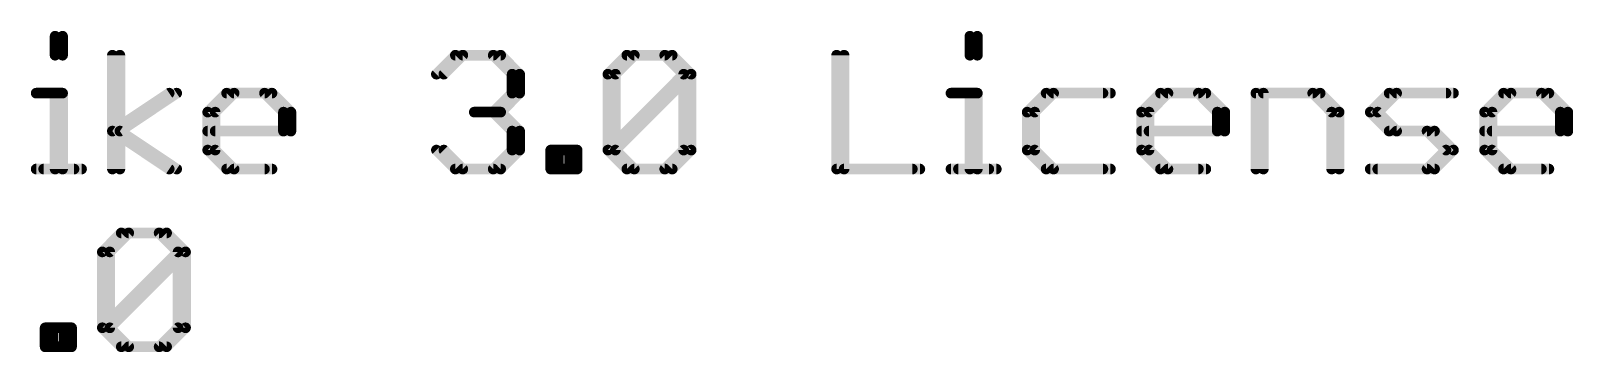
# Model space of a CAD drawing. Extents: x -20 to 87, y -16 to 68.
# Drawn here: x 65.34 to 87.42, y -8.89 to -4.3 of the extents above; entities that cross this region are included whole.
import ezdxf

# ---------------------------------------------------------------- set-up
doc = ezdxf.new("R2010")
doc.units = 0
doc.layers.add('51', color=53, linetype='CONTINUOUS')

msp = doc.modelspace()

# ---------------------------------------------------------------- linework, layer by layer
at = {"layer": '51', "const_width": 0.1524}
for points in [[(65.6874, -4.3756), (65.6874, -4.6468)], [(65.7945, -4.3756), (65.7945, -4.6468)], [(78.7846, -4.3756), (78.7846, -4.6468)], [(78.8917, -4.3756), (78.8917, -4.6468)], [(66.5076, -6.2738), (66.5076, -4.6468)], [(66.6148, -6.2738), (66.6148, -4.6468)], [(71.1463, -4.918), (71.4174, -4.6468)], [(71.2534, -4.918), (71.5245, -4.6468)], [(71.4174, -4.6468), (71.9597, -4.6468)], [(71.5245, -4.6468), (72.0669, -4.6468)], [(71.9597, -4.6468), (72.2309, -4.918)], [(72.0669, -4.6468), (72.338, -4.918)], [(73.602, -4.918), (73.8731, -4.6468)], [(73.7091, -4.918), (73.9803, -4.6468)], [(73.8731, -4.6468), (74.4155, -4.6468)], [(73.9803, -4.6468), (74.5226, -4.6468)], [(74.4155, -4.6468), (74.6866, -4.918)], [(74.5226, -4.6468), (74.7938, -4.918)], [(76.8763, -4.6468), (76.8763, -6.2738)], [(76.9834, -4.6468), (76.9834, -6.2738)], [(72.2309, -4.918), (72.2309, -5.1891)], [(72.338, -4.918), (72.338, -5.1891)], [(73.602, -6.0026), (73.602, -4.918)], [(73.602, -6.0026), (74.6866, -4.918)], [(73.7091, -6.0026), (73.7091, -4.918)], [(73.7091, -6.0026), (74.7938, -4.918)], [(74.6866, -4.918), (74.6866, -6.0026)], [(74.7938, -4.918), (74.7938, -6.0026)], [(65.4162, -5.1891), (65.6874, -5.1891)], [(65.5233, -5.1891), (65.7945, -5.1891)], [(65.6874, -5.1891), (65.6874, -6.2738)], [(65.7945, -5.1891), (65.7945, -6.2738)], [(66.5076, -5.7315), (67.3211, -5.1891)], [(66.6148, -5.7315), (67.4283, -5.1891)], [(67.8719, -5.4603), (68.1431, -5.1891)], [(67.9791, -5.4603), (68.2502, -5.1891)], [(68.1431, -5.1891), (68.6854, -5.1891)], [(68.2502, -5.1891), (68.7926, -5.1891)], [(68.6854, -5.1891), (68.9566, -5.4603)], [(68.7926, -5.1891), (69.0637, -5.4603)], [(72.2309, -5.1891), (71.9597, -5.4603)], [(72.338, -5.1891), (72.0669, -5.4603)], [(78.5135, -5.1891), (78.7846, -5.1891)], [(78.6206, -5.1891), (78.8917, -5.1891)], [(78.7846, -5.1891), (78.7846, -6.2738)], [(78.8917, -5.1891), (78.8917, -6.2738)], [(79.8761, -5.1891), (79.6049, -5.4603)], [(79.9832, -5.1891), (79.712, -5.4603)], [(80.6895, -5.1891), (79.8761, -5.1891)], [(80.7967, -5.1891), (79.9832, -5.1891)], [(81.242, -5.4603), (81.5132, -5.1891)], [(81.3492, -5.4603), (81.6203, -5.1891)], [(81.5132, -5.1891), (82.0555, -5.1891)], [(81.6203, -5.1891), (82.1627, -5.1891)], [(82.0555, -5.1891), (82.3267, -5.4603)], [(82.1627, -5.1891), (82.4338, -5.4603)], [(82.8792, -6.2738), (82.8792, -5.1891)], [(82.8792, -5.1891), (83.6927, -5.1891)], [(82.9863, -6.2738), (82.9863, -5.1891)], [(82.9863, -5.1891), (83.7998, -5.1891)], [(83.6927, -5.1891), (83.9639, -5.4603)], [(83.7998, -5.1891), (84.071, -5.4603)], [(84.5164, -5.4603), (84.7875, -5.1891)], [(84.6235, -5.4603), (84.8946, -5.1891)], [(84.7875, -5.1891), (85.601, -5.1891)], [(84.8946, -5.1891), (85.7081, -5.1891)], [(86.1535, -5.4603), (86.4247, -5.1891)], [(86.2606, -5.4603), (86.5318, -5.1891)], [(86.4247, -5.1891), (86.967, -5.1891)], [(86.5318, -5.1891), (87.0741, -5.1891)], [(86.967, -5.1891), (87.2382, -5.4603)], [(87.0741, -5.1891), (87.3453, -5.4603)], [(67.8719, -6.0026), (67.8719, -5.4603)], [(67.9791, -6.0026), (67.9791, -5.4603)], [(68.9566, -5.4603), (68.9566, -5.7315)], [(69.0637, -5.4603), (69.0637, -5.7315)], [(71.9597, -5.4603), (71.6886, -5.4603)], [(72.0669, -5.4603), (71.7957, -5.4603)], [(71.9597, -5.4603), (72.2309, -5.7315)], [(72.0669, -5.4603), (72.338, -5.7315)], [(79.6049, -5.4603), (79.6049, -6.0026)], [(79.712, -5.4603), (79.712, -6.0026)], [(81.242, -6.0026), (81.242, -5.4603)], [(81.3492, -6.0026), (81.3492, -5.4603)], [(82.3267, -5.4603), (82.3267, -5.7315)], [(82.4338, -5.4603), (82.4338, -5.7315)], [(83.9639, -5.4603), (83.9639, -6.2738)], [(84.071, -5.4603), (84.071, -6.2738)], [(84.7875, -5.7315), (84.5164, -5.4603)], [(84.8946, -5.7315), (84.6235, -5.4603)], [(86.1535, -6.0026), (86.1535, -5.4603)], [(86.2606, -6.0026), (86.2606, -5.4603)], [(87.2382, -5.4603), (87.2382, -5.7315)], [(87.3453, -5.4603), (87.3453, -5.7315)], [(67.3211, -6.2738), (66.5076, -5.7315)], [(67.4283, -6.2738), (66.6148, -5.7315)], [(68.9566, -5.7315), (67.8719, -5.7315)], [(69.0637, -5.7315), (67.9791, -5.7315)], [(72.2309, -5.7315), (72.2309, -6.0026)], [(72.338, -5.7315), (72.338, -6.0026)], [(82.3267, -5.7315), (81.242, -5.7315)], [(82.4338, -5.7315), (81.3492, -5.7315)], [(85.3299, -5.7315), (84.7875, -5.7315)], [(85.437, -5.7315), (84.8946, -5.7315)], [(85.601, -6.0026), (85.3299, -5.7315)], [(85.7081, -6.0026), (85.437, -5.7315)], [(87.2382, -5.7315), (86.1535, -5.7315)], [(87.3453, -5.7315), (86.2606, -5.7315)], [(68.1431, -6.2738), (67.8719, -6.0026)], [(68.2502, -6.2738), (67.9791, -6.0026)], [(71.4174, -6.2738), (71.1463, -6.0026)], [(71.5245, -6.2738), (71.2534, -6.0026)], [(72.2309, -6.0026), (71.9597, -6.2738)], [(72.338, -6.0026), (72.0669, -6.2738)], [(72.7834, -6.2738), (72.7834, -6.0026)], [(72.7834, -6.0026), (73.0546, -6.0026)], [(72.8905, -6.2738), (72.8905, -6.0026)], [(72.8905, -6.0026), (73.1617, -6.0026)], [(73.0546, -6.0026), (73.0546, -6.2738)], [(73.1617, -6.0026), (73.1617, -6.2738)], [(73.8731, -6.2738), (73.602, -6.0026)], [(73.9803, -6.2738), (73.7091, -6.0026)], [(74.6866, -6.0026), (74.4155, -6.2738)], [(74.7938, -6.0026), (74.5226, -6.2738)], [(79.6049, -6.0026), (79.8761, -6.2738)], [(79.712, -6.0026), (79.9832, -6.2738)], [(81.5132, -6.2738), (81.242, -6.0026)], [(81.6203, -6.2738), (81.3492, -6.0026)], [(85.3299, -6.2738), (85.601, -6.0026)], [(85.437, -6.2738), (85.7081, -6.0026)], [(86.4247, -6.2738), (86.1535, -6.0026)], [(86.5318, -6.2738), (86.2606, -6.0026)], [(65.4162, -6.2738), (65.9585, -6.2738)], [(65.5233, -6.2738), (66.0657, -6.2738)], [(68.6854, -6.2738), (68.1431, -6.2738)], [(68.7926, -6.2738), (68.2502, -6.2738)], [(71.9597, -6.2738), (71.4174, -6.2738)], [(72.0669, -6.2738), (71.5245, -6.2738)], [(73.0546, -6.2738), (72.7834, -6.2738)], [(73.1617, -6.2738), (72.8905, -6.2738)], [(74.4155, -6.2738), (73.8731, -6.2738)], [(74.5226, -6.2738), (73.9803, -6.2738)], [(76.8763, -6.2738), (77.961, -6.2738)], [(76.9834, -6.2738), (78.0681, -6.2738)], [(78.5135, -6.2738), (79.0558, -6.2738)], [(78.6206, -6.2738), (79.1629, -6.2738)], [(79.8761, -6.2738), (80.6895, -6.2738)], [(79.9832, -6.2738), (80.7967, -6.2738)], [(82.0555, -6.2738), (81.5132, -6.2738)], [(82.1627, -6.2738), (81.6203, -6.2738)], [(84.5164, -6.2738), (85.3299, -6.2738)], [(84.6235, -6.2738), (85.437, -6.2738)], [(86.967, -6.2738), (86.4247, -6.2738)], [(87.0741, -6.2738), (86.5318, -6.2738)], [(66.3632, -7.458), (66.6343, -7.1868)], [(66.4703, -7.458), (66.7415, -7.1868)], [(66.6343, -7.1868), (67.1767, -7.1868)], [(66.7415, -7.1868), (67.2838, -7.1868)], [(67.1767, -7.1868), (67.4478, -7.458)], [(67.2838, -7.1868), (67.555, -7.458)], [(66.3632, -8.5426), (66.3632, -7.458)], [(66.3632, -8.5426), (67.4478, -7.458)], [(66.4703, -8.5426), (66.4703, -7.458)], [(66.4703, -8.5426), (67.555, -7.458)], [(67.4478, -7.458), (67.4478, -8.5426)], [(67.555, -7.458), (67.555, -8.5426)], [(65.5446, -8.8138), (65.5446, -8.5426)], [(65.5446, -8.5426), (65.8158, -8.5426)], [(65.6517, -8.8138), (65.6517, -8.5426)], [(65.6517, -8.5426), (65.9229, -8.5426)], [(65.8158, -8.5426), (65.8158, -8.8138)], [(65.9229, -8.5426), (65.9229, -8.8138)], [(66.6343, -8.8138), (66.3632, -8.5426)], [(66.7415, -8.8138), (66.4703, -8.5426)], [(67.4478, -8.5426), (67.1767, -8.8138)], [(67.555, -8.5426), (67.2838, -8.8138)], [(65.8158, -8.8138), (65.5446, -8.8138)], [(65.9229, -8.8138), (65.6517, -8.8138)], [(67.1767, -8.8138), (66.6343, -8.8138)], [(67.2838, -8.8138), (66.7415, -8.8138)]]:
    msp.add_lwpolyline(points, dxfattribs=at)
at = {"layer": '51', "const_width": 0.0762}
for points in [[(65.7255, -4.3756, 1), (65.6493, -4.3756)], [(65.8326, -4.3756, 1), (65.7564, -4.3756)], [(78.8227, -4.3756, 1), (78.7465, -4.3756)], [(78.9298, -4.3756, 1), (78.8536, -4.3756)], [(65.6493, -4.6468, 1), (65.7255, -4.6468)], [(65.7564, -4.6468, 1), (65.8326, -4.6468)], [(66.5457, -4.6468, 1), (66.4695, -4.6468)], [(66.6529, -4.6468, 1), (66.5767, -4.6468)], [(71.4174, -4.6087, 1), (71.4174, -4.6849)], [(71.4444, -4.6738, 1), (71.3905, -4.6199)], [(71.5245, -4.6087, 1), (71.5245, -4.6849)], [(71.5515, -4.6738, 1), (71.4976, -4.6199)], [(71.9867, -4.6199, 1), (71.9328, -4.6738)], [(71.9597, -4.6849, 1), (71.9597, -4.6087)], [(72.0938, -4.6199, 1), (72.0399, -4.6738)], [(72.0669, -4.6849, 1), (72.0669, -4.6087)], [(73.8731, -4.6087, 1), (73.8731, -4.6849)], [(73.9001, -4.6738, 1), (73.8462, -4.6199)], [(73.9803, -4.6087, 1), (73.9803, -4.6849)], [(74.0072, -4.6738, 1), (73.9533, -4.6199)], [(74.4424, -4.6199, 1), (74.3885, -4.6738)], [(74.4155, -4.6849, 1), (74.4155, -4.6087)], [(74.5495, -4.6199, 1), (74.4957, -4.6738)], [(74.5226, -4.6849, 1), (74.5226, -4.6087)], [(76.9144, -4.6468, 1), (76.8382, -4.6468)], [(77.0215, -4.6468, 1), (76.9453, -4.6468)], [(78.7465, -4.6468, 1), (78.8227, -4.6468)], [(78.8536, -4.6468, 1), (78.9298, -4.6468)], [(71.1193, -4.891, 1), (71.1732, -4.9449)], [(71.2264, -4.891, 1), (71.2803, -4.9449)], [(72.269, -4.918, 1), (72.1928, -4.918)], [(72.204, -4.9449, 1), (72.2578, -4.891)], [(72.3761, -4.918, 1), (72.2999, -4.918)], [(72.3111, -4.9449, 1), (72.365, -4.891)], [(73.575, -4.891, 1), (73.6289, -4.9449)], [(73.6401, -4.918, 1), (73.5639, -4.918)], [(73.7472, -4.918, 1), (73.671, -4.918)], [(73.6822, -4.891, 1), (73.736, -4.9449)], [(74.7247, -4.918, 1), (74.6485, -4.918)], [(74.7136, -4.9449, 1), (74.6597, -4.891)], [(74.6597, -4.9449, 1), (74.7136, -4.891)], [(74.8319, -4.918, 1), (74.7557, -4.918)], [(74.8207, -4.9449, 1), (74.7668, -4.891)], [(74.7668, -4.9449, 1), (74.8207, -4.891)], [(65.4162, -5.151, 1), (65.4162, -5.2272)], [(65.5233, -5.151, 1), (65.5233, -5.2272)], [(65.7255, -5.1891, 1), (65.6493, -5.1891)], [(65.6874, -5.2272, 1), (65.6874, -5.151)], [(65.8326, -5.1891, 1), (65.7564, -5.1891)], [(65.7945, -5.2272, 1), (65.7945, -5.151)], [(67.3423, -5.2208, 1), (67.3, -5.1574)], [(67.4494, -5.2208, 1), (67.4071, -5.1574)], [(68.1431, -5.151, 1), (68.1431, -5.2272)], [(68.17, -5.2161, 1), (68.1162, -5.1622)], [(68.2502, -5.151, 1), (68.2502, -5.2272)], [(68.2772, -5.2161, 1), (68.2233, -5.1622)], [(68.7124, -5.1622, 1), (68.6585, -5.2161)], [(68.6854, -5.2272, 1), (68.6854, -5.151)], [(68.8195, -5.1622, 1), (68.7656, -5.2161)], [(68.7926, -5.2272, 1), (68.7926, -5.151)], [(72.1928, -5.1891, 1), (72.269, -5.1891)], [(72.2579, -5.2161, 1), (72.204, -5.1622)], [(72.2999, -5.1891, 1), (72.3761, -5.1891)], [(72.365, -5.2161, 1), (72.3111, -5.1622)], [(78.5135, -5.151, 1), (78.5135, -5.2272)], [(78.6206, -5.151, 1), (78.6206, -5.2272)], [(78.8227, -5.1891, 1), (78.7465, -5.1891)], [(78.7846, -5.2272, 1), (78.7846, -5.151)], [(78.9298, -5.1891, 1), (78.8536, -5.1891)], [(78.8917, -5.2272, 1), (78.8917, -5.151)], [(79.8761, -5.151, 1), (79.8761, -5.2272)], [(79.903, -5.2161, 1), (79.8491, -5.1622)], [(79.9832, -5.151, 1), (79.9832, -5.2272)], [(80.0101, -5.2161, 1), (79.9562, -5.1622)], [(80.6895, -5.2272, 1), (80.6895, -5.151)], [(80.7967, -5.2272, 1), (80.7967, -5.151)], [(81.5132, -5.151, 1), (81.5132, -5.2272)], [(81.5402, -5.2161, 1), (81.4863, -5.1622)], [(81.6203, -5.151, 1), (81.6203, -5.2272)], [(81.6473, -5.2161, 1), (81.5934, -5.1622)], [(82.0825, -5.1622, 1), (82.0286, -5.2161)], [(82.0555, -5.2272, 1), (82.0555, -5.151)], [(82.1896, -5.1622, 1), (82.1357, -5.2161)], [(82.1627, -5.2272, 1), (82.1627, -5.151)], [(82.9173, -5.1891, 1), (82.8411, -5.1891)], [(82.8792, -5.151, 1), (82.8792, -5.2272)], [(83.0244, -5.1891, 1), (82.9482, -5.1891)], [(82.9863, -5.151, 1), (82.9863, -5.2272)], [(83.7196, -5.1622, 1), (83.6658, -5.2161)], [(83.6927, -5.2272, 1), (83.6927, -5.151)], [(83.8268, -5.1622, 1), (83.7729, -5.2161)], [(83.7998, -5.2272, 1), (83.7998, -5.151)], [(84.7875, -5.151, 1), (84.7875, -5.2272)], [(84.8145, -5.2161, 1), (84.7606, -5.1622)], [(84.8946, -5.151, 1), (84.8946, -5.2272)], [(84.9216, -5.2161, 1), (84.8677, -5.1622)], [(85.601, -5.2272, 1), (85.601, -5.151)], [(85.7081, -5.2272, 1), (85.7081, -5.151)], [(86.4247, -5.151, 1), (86.4247, -5.2272)], [(86.4516, -5.2161, 1), (86.3977, -5.1622)], [(86.5318, -5.151, 1), (86.5318, -5.2272)], [(86.5587, -5.2161, 1), (86.5049, -5.1622)], [(86.994, -5.1622, 1), (86.9401, -5.2161)], [(86.967, -5.2272, 1), (86.967, -5.151)], [(87.1011, -5.1622, 1), (87.0472, -5.2161)], [(87.0741, -5.2272, 1), (87.0741, -5.151)], [(67.91, -5.4603, 1), (67.8338, -5.4603)], [(67.845, -5.4334, 1), (67.8989, -5.4872)], [(68.0172, -5.4603, 1), (67.941, -5.4603)], [(67.9521, -5.4334, 1), (68.006, -5.4872)], [(68.9947, -5.4603, 1), (68.9185, -5.4603)], [(68.9297, -5.4872, 1), (68.9835, -5.4334)], [(69.1018, -5.4603, 1), (69.0256, -5.4603)], [(69.0368, -5.4872, 1), (69.0907, -5.4334)], [(71.6886, -5.4222, 1), (71.6886, -5.4984)], [(71.7957, -5.4222, 1), (71.7957, -5.4984)], [(71.9867, -5.4334, 1), (71.9328, -5.4872)], [(71.9328, -5.4334, 1), (71.9867, -5.4872)], [(71.9597, -5.4984, 1), (71.9597, -5.4222)], [(72.0938, -5.4334, 1), (72.0399, -5.4872)], [(72.0399, -5.4334, 1), (72.0938, -5.4872)], [(72.0669, -5.4984, 1), (72.0669, -5.4222)], [(79.643, -5.4603, 1), (79.5668, -5.4603)], [(79.5779, -5.4334, 1), (79.6318, -5.4872)], [(79.7501, -5.4603, 1), (79.6739, -5.4603)], [(79.6851, -5.4334, 1), (79.739, -5.4872)], [(81.2801, -5.4603, 1), (81.2039, -5.4603)], [(81.2151, -5.4334, 1), (81.269, -5.4872)], [(81.3873, -5.4603, 1), (81.3111, -5.4603)], [(81.3222, -5.4334, 1), (81.3761, -5.4872)], [(82.3648, -5.4603, 1), (82.2886, -5.4603)], [(82.2998, -5.4872, 1), (82.3536, -5.4334)], [(82.4719, -5.4603, 1), (82.3957, -5.4603)], [(82.4069, -5.4872, 1), (82.4608, -5.4334)], [(84.002, -5.4603, 1), (83.9258, -5.4603)], [(83.9369, -5.4872, 1), (83.9908, -5.4334)], [(84.1091, -5.4603, 1), (84.0329, -5.4603)], [(84.044, -5.4872, 1), (84.0979, -5.4334)], [(84.5433, -5.4334, 1), (84.4894, -5.4872)], [(84.4894, -5.4334, 1), (84.5433, -5.4872)], [(84.6504, -5.4334, 1), (84.5965, -5.4872)], [(84.5965, -5.4334, 1), (84.6504, -5.4872)], [(86.1916, -5.4603, 1), (86.1154, -5.4603)], [(86.1266, -5.4334, 1), (86.1805, -5.4872)], [(86.2987, -5.4603, 1), (86.2225, -5.4603)], [(86.2337, -5.4334, 1), (86.2876, -5.4872)], [(87.2763, -5.4603, 1), (87.2001, -5.4603)], [(87.2112, -5.4872, 1), (87.2651, -5.4334)], [(87.3834, -5.4603, 1), (87.3072, -5.4603)], [(87.3184, -5.4872, 1), (87.3722, -5.4334)], [(66.5288, -5.6998, 1), (66.4865, -5.7632)], [(66.4865, -5.6998, 1), (66.5288, -5.7632)], [(66.6359, -5.6998, 1), (66.5936, -5.7632)], [(66.5936, -5.6998, 1), (66.6359, -5.7632)], [(67.8719, -5.6934, 1), (67.8719, -5.7696)], [(67.9791, -5.6934, 1), (67.9791, -5.7696)], [(68.9185, -5.7315, 1), (68.9947, -5.7315)], [(68.9566, -5.7696, 1), (68.9566, -5.6934)], [(69.0256, -5.7315, 1), (69.1018, -5.7315)], [(69.0637, -5.7696, 1), (69.0637, -5.6934)], [(72.269, -5.7315, 1), (72.1928, -5.7315)], [(72.204, -5.7584, 1), (72.2579, -5.7045)], [(72.3761, -5.7315, 1), (72.2999, -5.7315)], [(72.3111, -5.7584, 1), (72.365, -5.7045)], [(81.242, -5.6934, 1), (81.242, -5.7696)], [(81.3492, -5.6934, 1), (81.3492, -5.7696)], [(82.2886, -5.7315, 1), (82.3648, -5.7315)], [(82.3267, -5.7696, 1), (82.3267, -5.6934)], [(82.3957, -5.7315, 1), (82.4719, -5.7315)], [(82.4338, -5.7696, 1), (82.4338, -5.6934)], [(84.7875, -5.6934, 1), (84.7875, -5.7696)], [(84.7606, -5.7584, 1), (84.8145, -5.7045)], [(84.8946, -5.6934, 1), (84.8946, -5.7696)], [(84.8677, -5.7584, 1), (84.9216, -5.7045)], [(85.3568, -5.7045, 1), (85.3029, -5.7584)], [(85.3299, -5.7696, 1), (85.3299, -5.6934)], [(85.4639, -5.7045, 1), (85.41, -5.7584)], [(85.437, -5.7696, 1), (85.437, -5.6934)], [(86.1535, -5.6934, 1), (86.1535, -5.7696)], [(86.2606, -5.6934, 1), (86.2606, -5.7696)], [(87.2001, -5.7315, 1), (87.2763, -5.7315)], [(87.2382, -5.7696, 1), (87.2382, -5.6934)], [(87.3072, -5.7315, 1), (87.3834, -5.7315)], [(87.3453, -5.7696, 1), (87.3453, -5.6934)], [(67.8989, -5.9757, 1), (67.845, -6.0296)], [(68.006, -5.9757, 1), (67.9521, -6.0296)], [(71.1732, -5.9757, 1), (71.1193, -6.0296)], [(71.2803, -5.9757, 1), (71.2264, -6.0296)], [(72.2578, -6.0296, 1), (72.204, -5.9757)], [(72.365, -6.0296, 1), (72.3111, -5.9757)], [(72.8215, -6.0026, 1), (72.7453, -6.0026)], [(72.7834, -5.9645, 1), (72.7834, -6.0407)], [(72.9286, -6.0026, 1), (72.8524, -6.0026)], [(72.8905, -5.9645, 1), (72.8905, -6.0407)], [(73.0927, -6.0026, 1), (73.0165, -6.0026)], [(73.0546, -6.0407, 1), (73.0546, -5.9645)], [(73.1998, -6.0026, 1), (73.1236, -6.0026)], [(73.1617, -6.0407, 1), (73.1617, -5.9645)], [(73.6289, -5.9757, 1), (73.575, -6.0296)], [(73.575, -5.9757, 1), (73.6289, -6.0296)], [(73.736, -5.9757, 1), (73.6822, -6.0296)], [(73.6822, -5.9757, 1), (73.736, -6.0296)], [(74.7136, -6.0296, 1), (74.6597, -5.9757)], [(74.8207, -6.0296, 1), (74.7668, -5.9757)], [(79.6318, -5.9757, 1), (79.5779, -6.0296)], [(79.739, -5.9757, 1), (79.6851, -6.0296)], [(81.269, -5.9757, 1), (81.2151, -6.0296)], [(81.3761, -5.9757, 1), (81.3222, -6.0296)], [(85.628, -6.0296, 1), (85.5741, -5.9757)], [(85.5741, -6.0296, 1), (85.628, -5.9757)], [(85.7351, -6.0296, 1), (85.6812, -5.9757)], [(85.6812, -6.0296, 1), (85.7351, -5.9757)], [(86.1805, -5.9757, 1), (86.1266, -6.0296)], [(86.2876, -5.9757, 1), (86.2337, -6.0296)], [(67.8338, -6.0026, 1), (67.91, -6.0026)], [(67.941, -6.0026, 1), (68.0172, -6.0026)], [(72.1928, -6.0026, 1), (72.269, -6.0026)], [(72.2999, -6.0026, 1), (72.3761, -6.0026)], [(73.5639, -6.0026, 1), (73.6401, -6.0026)], [(73.671, -6.0026, 1), (73.7472, -6.0026)], [(74.6485, -6.0026, 1), (74.7247, -6.0026)], [(74.7557, -6.0026, 1), (74.8319, -6.0026)], [(79.5668, -6.0026, 1), (79.643, -6.0026)], [(79.6739, -6.0026, 1), (79.7501, -6.0026)], [(81.2039, -6.0026, 1), (81.2801, -6.0026)], [(81.3111, -6.0026, 1), (81.3873, -6.0026)], [(86.1154, -6.0026, 1), (86.1916, -6.0026)], [(86.2225, -6.0026, 1), (86.2987, -6.0026)], [(65.4162, -6.2357, 1), (65.4162, -6.3119)], [(65.5233, -6.2357, 1), (65.5233, -6.3119)], [(65.6493, -6.2738, 1), (65.7255, -6.2738)], [(65.7564, -6.2738, 1), (65.8326, -6.2738)], [(65.9585, -6.3119, 1), (65.9585, -6.2357)], [(66.0657, -6.3119, 1), (66.0657, -6.2357)], [(66.4695, -6.2738, 1), (66.5457, -6.2738)], [(66.5767, -6.2738, 1), (66.6529, -6.2738)], [(67.3, -6.3055, 1), (67.3423, -6.2421)], [(67.4071, -6.3055, 1), (67.4494, -6.2421)], [(68.1431, -6.2357, 1), (68.1431, -6.3119)], [(68.1162, -6.3007, 1), (68.17, -6.2469)], [(68.2502, -6.2357, 1), (68.2502, -6.3119)], [(68.2233, -6.3007, 1), (68.2772, -6.2469)], [(68.6854, -6.3119, 1), (68.6854, -6.2357)], [(68.7926, -6.3119, 1), (68.7926, -6.2357)], [(71.4174, -6.2357, 1), (71.4174, -6.3119)], [(71.3905, -6.3007, 1), (71.4444, -6.2469)], [(71.5245, -6.2357, 1), (71.5245, -6.3119)], [(71.4976, -6.3007, 1), (71.5515, -6.2469)], [(71.9328, -6.2469, 1), (71.9867, -6.3007)], [(71.9597, -6.3119, 1), (71.9597, -6.2357)], [(72.0399, -6.2469, 1), (72.0938, -6.3007)], [(72.0669, -6.3119, 1), (72.0669, -6.2357)], [(72.7834, -6.2357, 1), (72.7834, -6.3119)], [(72.7453, -6.2738, 1), (72.8215, -6.2738)], [(72.8905, -6.2357, 1), (72.8905, -6.3119)], [(72.8524, -6.2738, 1), (72.9286, -6.2738)], [(73.0165, -6.2738, 1), (73.0927, -6.2738)], [(73.0546, -6.3119, 1), (73.0546, -6.2357)], [(73.1236, -6.2738, 1), (73.1998, -6.2738)], [(73.1617, -6.3119, 1), (73.1617, -6.2357)], [(73.8731, -6.2357, 1), (73.8731, -6.3119)], [(73.8462, -6.3007, 1), (73.9001, -6.2469)], [(73.9803, -6.2357, 1), (73.9803, -6.3119)], [(73.9533, -6.3007, 1), (74.0072, -6.2469)], [(74.3885, -6.2469, 1), (74.4424, -6.3007)], [(74.4155, -6.3119, 1), (74.4155, -6.2357)], [(74.4957, -6.2469, 1), (74.5495, -6.3007)], [(74.5226, -6.3119, 1), (74.5226, -6.2357)], [(76.8763, -6.2357, 1), (76.8763, -6.3119)], [(76.8382, -6.2738, 1), (76.9144, -6.2738)], [(76.9834, -6.2357, 1), (76.9834, -6.3119)], [(76.9453, -6.2738, 1), (77.0215, -6.2738)], [(77.961, -6.3119, 1), (77.961, -6.2357)], [(78.0681, -6.3119, 1), (78.0681, -6.2357)], [(78.5135, -6.2357, 1), (78.5135, -6.3119)], [(78.6206, -6.2357, 1), (78.6206, -6.3119)], [(78.7465, -6.2738, 1), (78.8227, -6.2738)], [(78.8536, -6.2738, 1), (78.9298, -6.2738)], [(79.0558, -6.3119, 1), (79.0558, -6.2357)], [(79.1629, -6.3119, 1), (79.1629, -6.2357)], [(79.8761, -6.2357, 1), (79.8761, -6.3119)], [(79.8491, -6.3007, 1), (79.903, -6.2469)], [(79.9832, -6.2357, 1), (79.9832, -6.3119)], [(79.9562, -6.3007, 1), (80.0101, -6.2469)], [(80.6895, -6.3119, 1), (80.6895, -6.2357)], [(80.7967, -6.3119, 1), (80.7967, -6.2357)], [(81.5132, -6.2357, 1), (81.5132, -6.3119)], [(81.4863, -6.3007, 1), (81.5402, -6.2469)], [(81.6203, -6.2357, 1), (81.6203, -6.3119)], [(81.5934, -6.3007, 1), (81.6473, -6.2469)], [(82.0555, -6.3119, 1), (82.0555, -6.2357)], [(82.1627, -6.3119, 1), (82.1627, -6.2357)], [(82.8411, -6.2738, 1), (82.9173, -6.2738)], [(82.9482, -6.2738, 1), (83.0244, -6.2738)], [(83.9258, -6.2738, 1), (84.002, -6.2738)], [(84.0329, -6.2738, 1), (84.1091, -6.2738)], [(84.5164, -6.2357, 1), (84.5164, -6.3119)], [(84.6235, -6.2357, 1), (84.6235, -6.3119)], [(85.3029, -6.2469, 1), (85.3568, -6.3007)], [(85.3299, -6.3119, 1), (85.3299, -6.2357)], [(85.41, -6.2469, 1), (85.4639, -6.3007)], [(85.437, -6.3119, 1), (85.437, -6.2357)], [(86.4247, -6.2357, 1), (86.4247, -6.3119)], [(86.3977, -6.3007, 1), (86.4516, -6.2469)], [(86.5318, -6.2357, 1), (86.5318, -6.3119)], [(86.5049, -6.3007, 1), (86.5587, -6.2469)], [(86.967, -6.3119, 1), (86.967, -6.2357)], [(87.0741, -6.3119, 1), (87.0741, -6.2357)], [(66.6343, -7.1487, 1), (66.6343, -7.2249)], [(66.6613, -7.2138, 1), (66.6074, -7.1599)], [(66.7415, -7.1487, 1), (66.7415, -7.2249)], [(66.7684, -7.2138, 1), (66.7145, -7.1599)], [(67.2036, -7.1599, 1), (67.1497, -7.2138)], [(67.1767, -7.2249, 1), (67.1767, -7.1487)], [(67.3107, -7.1599, 1), (67.2569, -7.2138)], [(67.2838, -7.2249, 1), (67.2838, -7.1487)], [(66.3362, -7.431, 1), (66.3901, -7.4849)], [(66.4013, -7.458, 1), (66.3251, -7.458)], [(66.5084, -7.458, 1), (66.4322, -7.458)], [(66.4434, -7.431, 1), (66.4973, -7.4849)], [(67.4859, -7.458, 1), (67.4097, -7.458)], [(67.4748, -7.4849, 1), (67.4209, -7.431)], [(67.4209, -7.4849, 1), (67.4748, -7.431)], [(67.5931, -7.458, 1), (67.5169, -7.458)], [(67.5819, -7.4849, 1), (67.528, -7.431)], [(67.528, -7.4849, 1), (67.5819, -7.431)], [(65.5827, -8.5426, 1), (65.5065, -8.5426)], [(65.5446, -8.5045, 1), (65.5446, -8.5807)], [(65.6898, -8.5426, 1), (65.6136, -8.5426)], [(65.6517, -8.5045, 1), (65.6517, -8.5807)], [(65.8539, -8.5426, 1), (65.7777, -8.5426)], [(65.8158, -8.5807, 1), (65.8158, -8.5045)], [(65.961, -8.5426, 1), (65.8848, -8.5426)], [(65.9229, -8.5807, 1), (65.9229, -8.5045)], [(66.3901, -8.5157, 1), (66.3362, -8.5696)], [(66.3362, -8.5157, 1), (66.3901, -8.5696)], [(66.3251, -8.5426, 1), (66.4013, -8.5426)], [(66.4973, -8.5157, 1), (66.4434, -8.5696)], [(66.4434, -8.5157, 1), (66.4973, -8.5696)], [(66.4322, -8.5426, 1), (66.5084, -8.5426)], [(67.4097, -8.5426, 1), (67.4859, -8.5426)], [(67.4748, -8.5696, 1), (67.4209, -8.5157)], [(67.5169, -8.5426, 1), (67.5931, -8.5426)], [(67.5819, -8.5696, 1), (67.528, -8.5157)], [(65.5446, -8.7757, 1), (65.5446, -8.8519)], [(65.5065, -8.8138, 1), (65.5827, -8.8138)], [(65.6517, -8.7757, 1), (65.6517, -8.8519)], [(65.6136, -8.8138, 1), (65.6898, -8.8138)], [(65.7777, -8.8138, 1), (65.8539, -8.8138)], [(65.8158, -8.8519, 1), (65.8158, -8.7757)], [(65.8848, -8.8138, 1), (65.961, -8.8138)], [(65.9229, -8.8519, 1), (65.9229, -8.7757)], [(66.6343, -8.7757, 1), (66.6343, -8.8519)], [(66.6074, -8.8407, 1), (66.6613, -8.7869)], [(66.7415, -8.7757, 1), (66.7415, -8.8519)], [(66.7145, -8.8407, 1), (66.7684, -8.7869)], [(67.1497, -8.7869, 1), (67.2036, -8.8407)], [(67.1767, -8.8519, 1), (67.1767, -8.7757)], [(67.2569, -8.7869, 1), (67.3107, -8.8407)], [(67.2838, -8.8519, 1), (67.2838, -8.7757)]]:
    msp.add_lwpolyline(points, format="xyb", dxfattribs=at)

doc.saveas('drawing.dxf')
